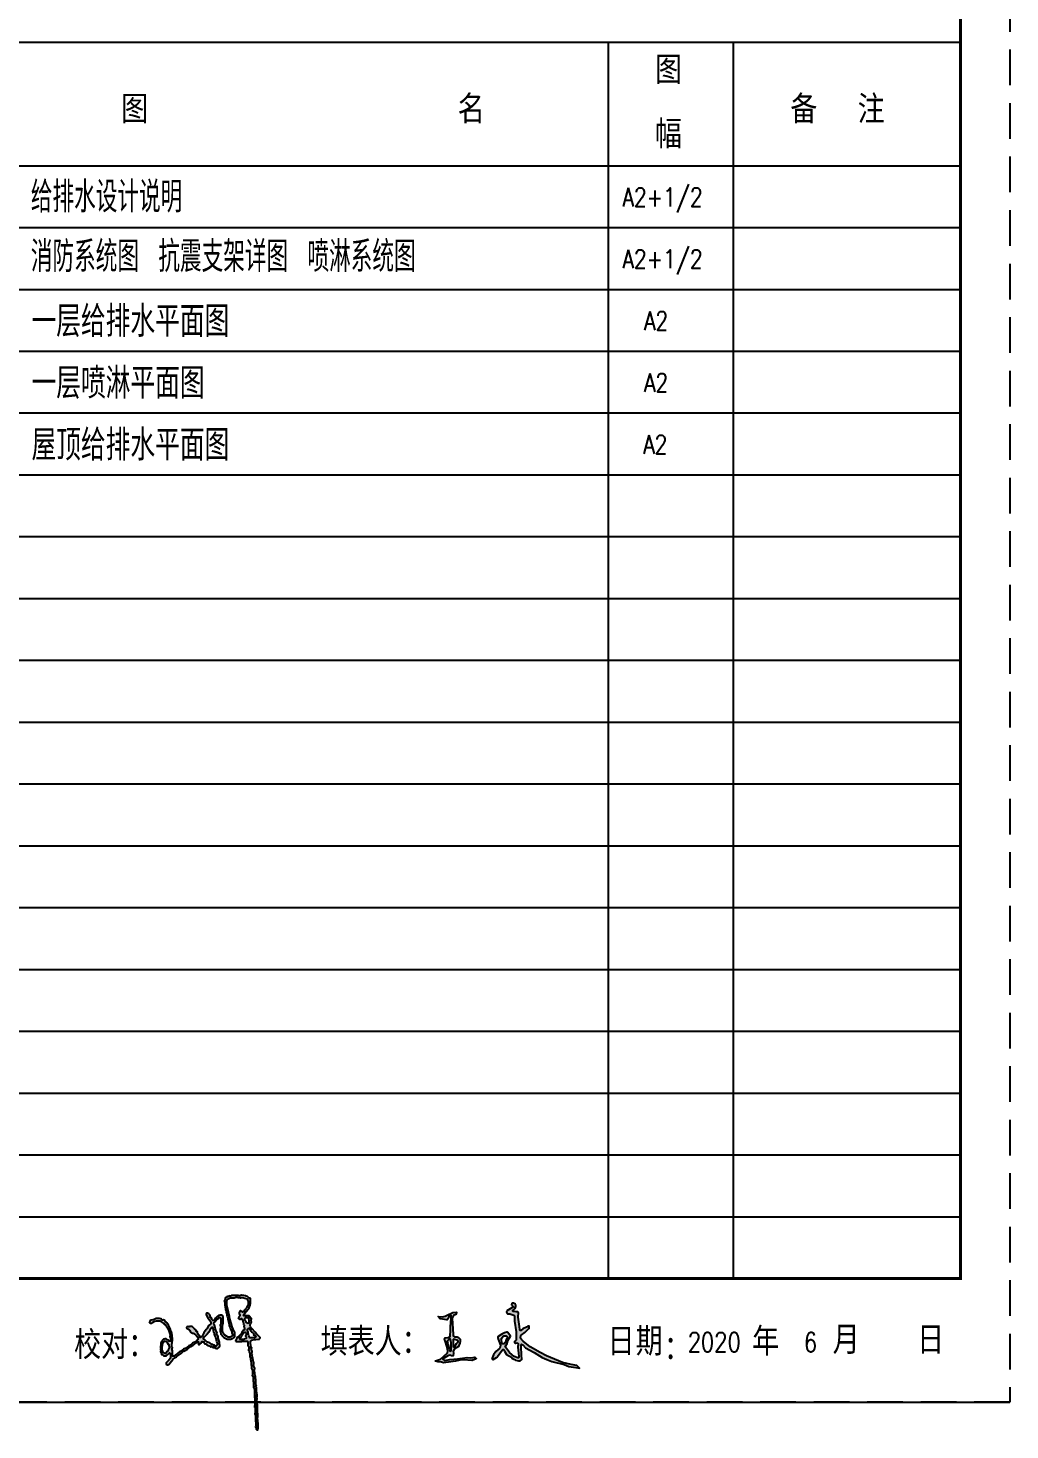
# Model space of a CAD drawing. Extents: x 4995099 to 5303443, y 4627657 to 4889583.
# Drawn here: x 5011783 to 5025547, y 4765947 to 4785598 of the extents above; entities that cross this region are included whole.
import ezdxf

# ---------------------------------------------------------------- set-up
doc = ezdxf.new("R2010")
doc.units = 0
doc.header["$LTSCALE"] = 1000
doc.header["$MEASUREMENT"] = 0
doc.linetypes.add('DASHED', pattern=[0.75, 0.5, -0.25])
doc.layers.get('0').update_dxf_attribs({"color": 4, "linetype": 'CONTINUOUS'})
for name, color, linetype in [('DN_DIM', 3, 'CONTINUOUS'), ('PUB_TEXT', 7, 'CONTINUOUS'), ('PUB_TITLE', 4, 'CONTINUOUS'), ('WALL', 5, 'CONTINUOUS')]:
    doc.layers.add(name, color=color, linetype=linetype)
doc.styles.add('_HZTXT', font='TXT', dxfattribs={"width": 0.8, "bigfont": 'HZTXT'})
doc.styles.add('DIM_FONT', font='SIMPLEX', dxfattribs={"width": 0.7, "bigfont": 'GBCBIG'})
doc.styles.add('中文', font='', dxfattribs={"width": 0.8, "height": 1000})
doc.styles.get('中文').set_extended_font_data('SimSun')

# ---------------------------------------------------------------- blocks, each defined once
blk = doc.blocks.new('A$C21010AD8')
h = blk.add_hatch(color=247)
h.paths.add_polyline_path([(249, 1768), (240, 1777), (231, 1779), (219, 1777), (198, 1790), (187, 1796), (164, 1805), (142, 1805), (131, 1804), (109, 1802), (79, 1787), (63, 1782), (30, 1777), (16, 1768), (10, 1761), (2, 1747), (0, 1742), (3, 1736), (8, 1735), (19, 1727), (29, 1725), (42, 1729), (45, 1734), (48, 1737), (54, 1738), (77, 1754), (91, 1760), (118, 1765), (141, 1765), (153, 1765), (176, 1765), (177, 1760), (184, 1756), (188, 1759), (203, 1746), (211, 1740), (225, 1726), (228, 1723), (233, 1725), (234, 1729), (240, 1724), (242, 1718), (240, 1710), (246, 1703), (253, 1701), (261, 1704), (265, 1695), (268, 1691), (274, 1683), (293, 1653), (301, 1637), (316, 1604), (328, 1572), (332, 1555), (338, 1521), (332, 1516), (334, 1507), (341, 1503), (341, 1476), (341, 1463), (341, 1436), (332, 1436), (328, 1436), (319, 1436), (306, 1452), (297, 1459), (280, 1470), (271, 1476), (259, 1475), (243, 1469), (232, 1466), (220, 1460), (213, 1452), (209, 1445), (201, 1435), (196, 1431), (193, 1420), (189, 1404), (187, 1377), (187, 1368), (183, 1356), (181, 1336), (185, 1323), (183, 1307), (184, 1293), (185, 1287), (185, 1281), (185, 1278), (183, 1263), (185, 1254), (191, 1241), (199, 1237), (202, 1231), (200, 1223), (213, 1221), (221, 1216), (228, 1204), (243, 1198), (251, 1197), (267, 1198), (280, 1204), (300, 1222), (309, 1231), (328, 1250), (328, 1244), (328, 1241), (328, 1235), (333, 1235), (336, 1235), (341, 1235), (341, 1206), (341, 1191), (341, 1162), (315, 1129), (302, 1113), (274, 1083), (271, 1072), (274, 1064), (283, 1058), (285, 1052), (293, 1051), (298, 1055), (315, 1060), (323, 1066), (334, 1080), (364, 1120), (381, 1139), (417, 1174), (432, 1179), (439, 1184), (450, 1195), (497, 1224), (519, 1241), (560, 1278), (568, 1276), (575, 1279), (578, 1287), (616, 1309), (635, 1321), (670, 1348), (708, 1370), (727, 1383), (761, 1412), (769, 1410), (776, 1414), (779, 1421), (785, 1425), (791, 1426), (798, 1424), (795, 1409), (794, 1402), (795, 1387), (797, 1382), (805, 1380), (810, 1384), (826, 1396), (833, 1403), (846, 1418), (846, 1424), (865, 1424), (865, 1427), (868, 1428), (871, 1427), (874, 1423), (878, 1422), (883, 1424), (885, 1409), (891, 1401), (904, 1393), (917, 1394), (926, 1389), (932, 1378), (954, 1365), (967, 1360), (993, 1354), (991, 1351), (992, 1346), (996, 1345), (997, 1348), (1002, 1350), (1005, 1348), (1016, 1345), (1022, 1341), (1029, 1332), (1035, 1332), (1054, 1332), (1062, 1326), (1068, 1324), (1078, 1323), (1093, 1318), (1104, 1318), (1118, 1326), (1130, 1338), (1136, 1346), (1142, 1363), (1142, 1373), (1140, 1378), (1136, 1387), (1134, 1419), (1131, 1436), (1121, 1467), (1115, 1483), (1114, 1492), (1115, 1509), (1098, 1532), (1093, 1548), (1093, 1576), (1096, 1579), (1094, 1584), (1090, 1585), (1075, 1614), (1070, 1630), (1066, 1662), (1059, 1665), (1058, 1674), (1063, 1680), (1057, 1693), (1054, 1699), (1044, 1710), (1046, 1727), (1050, 1736), (1060, 1750), (1081, 1778), (1096, 1790), (1127, 1808), (1127, 1813), (1127, 1815), (1127, 1820), (1135, 1820), (1140, 1820), (1148, 1820), (1153, 1815), (1155, 1813), (1160, 1808), (1165, 1802), (1164, 1793), (1157, 1790), (1157, 1758), (1157, 1742), (1157, 1710), (1148, 1702), (1147, 1689), (1154, 1680), (1155, 1660), (1153, 1649), (1145, 1631), (1147, 1598), (1150, 1581), (1157, 1549), (1168, 1540), (1173, 1534), (1179, 1521), (1207, 1494), (1225, 1482), (1261, 1467), (1285, 1467), (1297, 1467), (1322, 1467), (1331, 1476), (1339, 1479), (1352, 1479), (1367, 1492), (1374, 1499), (1386, 1515), (1384, 1547), (1382, 1563), (1377, 1595), (1367, 1597), (1362, 1603), (1361, 1613), (1349, 1649), (1343, 1668), (1331, 1704), (1330, 1714), (1329, 1719), (1325, 1729), (1303, 1798), (1295, 1834), (1282, 1905), (1271, 1952), (1266, 1975), (1255, 2021), (1255, 2050), (1255, 2065), (1255, 2094), (1259, 2094), (1262, 2099), (1261, 2103), (1278, 2120), (1288, 2127), (1310, 2137), (1334, 2137), (1346, 2137), (1371, 2137), (1389, 2144), (1399, 2146), (1419, 2146), (1439, 2145), (1449, 2144), (1468, 2140), (1472, 2137), (1479, 2138), (1480, 2143), (1522, 2137), (1543, 2133), (1584, 2122), (1588, 2117), (1588, 2112), (1587, 2106), (1597, 2090), (1601, 2080), (1602, 2061), (1598, 2042), (1597, 2033), (1593, 2015), (1593, 2009), (1590, 2003), (1583, 2000), (1580, 1991), (1584, 1985), (1565, 1968), (1557, 1958), (1544, 1936), (1537, 1932), (1534, 1926), (1535, 1918), (1528, 1914), (1524, 1913), (1517, 1908), (1507, 1906), (1500, 1908), (1492, 1914), (1488, 1922), (1480, 1926), (1471, 1924), (1466, 1919), (1464, 1916), (1459, 1911), (1454, 1895), (1456, 1883), (1465, 1869), (1467, 1857), (1466, 1850), (1462, 1838), (1451, 1831), (1446, 1826), (1441, 1814), (1438, 1809), (1441, 1803), (1447, 1802), (1457, 1793), (1469, 1792), (1480, 1799), (1485, 1803), (1493, 1801), (1495, 1796), (1507, 1779), (1511, 1767), (1511, 1747), (1517, 1743), (1520, 1739), (1523, 1732), (1524, 1721), (1525, 1715), (1526, 1704), (1533, 1694), (1535, 1686), (1532, 1674), (1532, 1661), (1534, 1655), (1538, 1643), (1542, 1632), (1541, 1623), (1535, 1613), (1530, 1613), (1528, 1613), (1523, 1613), (1498, 1574), (1484, 1555), (1453, 1521), (1426, 1500), (1414, 1485), (1398, 1454), (1395, 1444), (1400, 1434), (1410, 1430), (1446, 1430), (1463, 1430), (1499, 1430), (1499, 1432), (1499, 1434), (1499, 1436), (1535, 1436), (1553, 1436), (1590, 1436), (1587, 1431), (1591, 1424), (1596, 1424), (1596, 1399), (1596, 1387), (1596, 1363), (1606, 1348), (1609, 1338), (1611, 1320), (1615, 1316), (1614, 1308), (1608, 1305), (1603, 1302), (1601, 1294), (1605, 1290), (1613, 1282), (1615, 1276), (1617, 1265), (1626, 1235), (1628, 1218), (1627, 1186), (1635, 1160), (1639, 1146), (1642, 1119), (1647, 1080), (1649, 1061), (1654, 1022), (1654, 996), (1657, 983), (1669, 961), (1669, 929), (1669, 913), (1669, 881), (1666, 882), (1664, 881), (1663, 878), (1667, 871), (1673, 868), (1681, 869), (1681, 835), (1681, 818), (1681, 784), (1684, 784), (1685, 784), (1687, 784), (1687, 747), (1687, 729), (1687, 693), (1692, 678), (1695, 671), (1700, 656), (1700, 627), (1700, 612), (1700, 583), (1702, 583), (1704, 579), (1703, 577), (1701, 574), (1703, 571), (1706, 571), (1706, 505), (1706, 472), (1706, 406), (1708, 406), (1710, 402), (1709, 400), (1700, 385), (1701, 371), (1712, 357), (1712, 328), (1712, 313), (1712, 284), (1715, 284), (1716, 280), (1715, 278), (1707, 268), (1709, 256), (1718, 248), (1718, 206), (1718, 185), (1718, 144), (1726, 121), (1728, 108), (1727, 83), (1729, 73), (1728, 66), (1721, 59), (1717, 54), (1718, 46), (1724, 43), (1731, 38), (1733, 30), (1730, 22), (1735, 22), (1737, 22), (1742, 22), (1742, 17), (1742, 15), (1742, 10), (1737, 10), (1735, 10), (1730, 10), (1737, 2), (1745, 0), (1755, 4), (1750, 10), (1753, 19), (1761, 22), (1761, 59), (1761, 77), (1761, 114), (1758, 114), (1757, 114), (1755, 114), (1757, 145), (1756, 161), (1751, 193), (1748, 197), (1750, 203), (1755, 205), (1755, 229), (1755, 242), (1755, 266), (1752, 266), (1751, 266), (1748, 266), (1748, 322), (1748, 350), (1748, 406), (1741, 447), (1740, 469), (1745, 510), (1747, 512), (1745, 515), (1742, 516), (1745, 550), (1744, 567), (1739, 601), (1734, 635), (1733, 652), (1733, 686), (1726, 696), (1724, 705), (1727, 717), (1732, 722), (1731, 732), (1724, 735), (1724, 764), (1724, 779), (1724, 808), (1721, 809), (1720, 812), (1721, 814), (1722, 817), (1721, 820), (1718, 821), (1718, 838), (1718, 846), (1718, 863), (1717, 870), (1716, 874), (1715, 881), (1710, 911), (1708, 925), (1703, 955), (1698, 963), (1698, 970), (1703, 979), (1709, 988), (1708, 999), (1700, 1006), (1696, 1022), (1693, 1030), (1687, 1046), (1690, 1070), (1689, 1083), (1684, 1107), (1678, 1112), (1676, 1118), (1678, 1125), (1673, 1159), (1671, 1176), (1666, 1211), (1667, 1215), (1666, 1219), (1663, 1223), (1657, 1226), (1655, 1236), (1660, 1241), (1664, 1263), (1662, 1275), (1654, 1296), (1653, 1308), (1653, 1315), (1657, 1326), (1651, 1327), (1648, 1332), (1640, 1373), (1638, 1394), (1639, 1436), (1646, 1441), (1650, 1446), (1651, 1454), (1701, 1462), (1726, 1464), (1776, 1467), (1781, 1471), (1783, 1474), (1788, 1479), (1792, 1489), (1791, 1497), (1785, 1506), (1736, 1557), (1712, 1583), (1663, 1634), (1661, 1641), (1651, 1645), (1645, 1640), (1640, 1632), (1633, 1629), (1623, 1631), (1635, 1625), (1640, 1616), (1639, 1604), (1655, 1588), (1662, 1580), (1678, 1564), (1687, 1558), (1690, 1550), (1687, 1540), (1695, 1533), (1702, 1532), (1712, 1534), (1711, 1525), (1714, 1519), (1721, 1515), (1716, 1503), (1711, 1498), (1700, 1491), (1670, 1491), (1656, 1491), (1627, 1491), (1610, 1525), (1604, 1544), (1599, 1582), (1591, 1599), (1589, 1609), (1590, 1628), (1595, 1633), (1597, 1635), (1602, 1640), (1613, 1646), (1623, 1645), (1633, 1637), (1639, 1648), (1640, 1656), (1636, 1668), (1631, 1689), (1632, 1702), (1639, 1723), (1646, 1728), (1649, 1732), (1654, 1741), (1650, 1765), (1650, 1777), (1651, 1802), (1643, 1803), (1638, 1809), (1639, 1817), (1633, 1827), (1626, 1831), (1614, 1832), (1614, 1837), (1614, 1840), (1614, 1844), (1580, 1844), (1563, 1844), (1529, 1844), (1529, 1847), (1528, 1849), (1526, 1850), (1551, 1895), (1566, 1916), (1599, 1954), (1616, 1975), (1623, 1989), (1630, 2015), (1637, 2051), (1639, 2070), (1636, 2106), (1637, 2116), (1639, 2125), (1632, 2131), (1626, 2132), (1617, 2131), (1606, 2142), (1601, 2147), (1590, 2158), (1567, 2166), (1556, 2169), (1532, 2174), (1516, 2174), (1508, 2174), (1492, 2177), (1489, 2180), (1482, 2178), (1480, 2174), (1454, 2171), (1440, 2172), (1413, 2177), (1411, 2178), (1407, 2176), (1407, 2174), (1375, 2174), (1360, 2174), (1328, 2174), (1316, 2165), (1305, 2163), (1291, 2167), (1277, 2160), (1270, 2157), (1255, 2152), (1251, 2145), (1245, 2142), (1236, 2143), (1228, 2127), (1225, 2118), (1221, 2100), (1214, 2088), (1215, 2075), (1224, 2064), (1222, 2032), (1222, 2016), (1227, 1985), (1233, 1971), (1234, 1963), (1233, 1948), (1241, 1919), (1244, 1904), (1252, 1875), (1253, 1860), (1254, 1853), (1258, 1838), (1265, 1820), (1268, 1810), (1270, 1790), (1280, 1751), (1285, 1731), (1294, 1692), (1306, 1650), (1314, 1630), (1334, 1591), (1338, 1584), (1338, 1579), (1337, 1570), (1346, 1554), (1348, 1543), (1346, 1524), (1340, 1518), (1337, 1515), (1331, 1509), (1308, 1503), (1296, 1502), (1273, 1503), (1263, 1508), (1258, 1510), (1249, 1515), (1223, 1532), (1212, 1543), (1194, 1567), (1190, 1588), (1187, 1598), (1182, 1619), (1183, 1656), (1184, 1674), (1191, 1710), (1187, 1714), (1189, 1721), (1194, 1723), (1194, 1766), (1194, 1788), (1194, 1832), (1188, 1833), (1185, 1840), (1188, 1844), (1178, 1848), (1169, 1854), (1150, 1858), (1139, 1857), (1121, 1850), (1120, 1843), (1113, 1837), (1105, 1838), (1080, 1819), (1068, 1806), (1054, 1777), (1045, 1771), (1037, 1769), (1026, 1771), (1017, 1780), (1013, 1785), (1008, 1796), (1005, 1799), (1007, 1804), (1011, 1805), (1007, 1812), (1001, 1815), (993, 1814), (987, 1818), (985, 1826), (990, 1832), (985, 1843), (983, 1848), (980, 1860), (973, 1867), (970, 1871), (962, 1878), (950, 1886), (941, 1888), (926, 1887), (919, 1879), (918, 1873), (920, 1863), (945, 1813), (961, 1790), (996, 1747), (993, 1735), (993, 1729), (993, 1716), (964, 1688), (951, 1671), (929, 1637), (917, 1624), (912, 1616), (904, 1601), (881, 1569), (870, 1551), (853, 1515), (846, 1508), (838, 1506), (828, 1509), (828, 1504), (828, 1502), (828, 1497), (818, 1503), (814, 1508), (810, 1518), (800, 1532), (796, 1539), (792, 1555), (782, 1564), (778, 1572), (779, 1585), (765, 1594), (758, 1603), (755, 1619), (730, 1635), (719, 1645), (700, 1668), (684, 1673), (674, 1674), (657, 1671), (643, 1668), (635, 1669), (621, 1674), (614, 1667), (611, 1664), (603, 1659), (615, 1641), (625, 1633), (645, 1625), (657, 1609), (662, 1600), (670, 1582), (681, 1574), (687, 1571), (700, 1567), (709, 1565), (714, 1563), (721, 1558), (751, 1534), (764, 1520), (789, 1491), (792, 1480), (791, 1473), (785, 1463), (775, 1448), (766, 1441), (749, 1433), (732, 1418), (722, 1412), (700, 1406), (679, 1384), (666, 1374), (639, 1360), (606, 1336), (589, 1325), (554, 1305), (540, 1294), (533, 1289), (517, 1281), (514, 1273), (507, 1270), (499, 1272), (459, 1239), (438, 1224), (395, 1195), (388, 1194), (384, 1194), (377, 1192), (379, 1199), (378, 1205), (374, 1211), (371, 1214), (372, 1221), (377, 1223), (376, 1261), (373, 1280), (365, 1317), (369, 1321), (370, 1323), (374, 1326), (375, 1333), (371, 1339), (365, 1342), (366, 1386), (368, 1408), (377, 1451), (373, 1484), (372, 1501), (368, 1534), (365, 1556), (363, 1567), (359, 1588), (354, 1591), (352, 1592), (347, 1595), (347, 1609), (346, 1617), (344, 1631), (321, 1673), (309, 1693), (286, 1735), (281, 1739), (277, 1740), (270, 1741), (261, 1751), (257, 1757)])
h.paths.add_polyline_path([(263, 1435), (266, 1434), (274, 1430), (283, 1424), (287, 1419), (292, 1409), (299, 1403), (301, 1396), (298, 1387), (303, 1382), (309, 1380), (316, 1381), (314, 1374), (315, 1369), (319, 1363), (327, 1344), (326, 1329), (316, 1311), (309, 1306), (307, 1298), (310, 1290), (298, 1275), (292, 1268), (280, 1253), (267, 1247), (263, 1239), (254, 1237), (246, 1241), (227, 1259), (219, 1271), (210, 1296), (208, 1316), (207, 1345), (212, 1367), (218, 1403), (230, 1417), (238, 1433), (255, 1439)], flags=16)
h.paths.add_polyline_path([(877, 1497), (883, 1497), (882, 1499), (883, 1503), (886, 1503), (918, 1535), (934, 1551), (965, 1582), (982, 1613), (992, 1628), (1014, 1655), (1020, 1655), (1023, 1655), (1029, 1655), (1038, 1624), (1041, 1608), (1044, 1576), (1053, 1560), (1057, 1551), (1063, 1534), (1065, 1518), (1067, 1510), (1075, 1497), (1082, 1468), (1086, 1453), (1093, 1424), (1102, 1402), (1101, 1386), (1090, 1366), (1084, 1357), (1076, 1354), (1066, 1357), (1061, 1362), (1059, 1364), (1054, 1369), (1041, 1369), (1041, 1375), (1037, 1373), (1032, 1374), (1029, 1378), (1020, 1387), (1011, 1389), (999, 1387), (972, 1409), (957, 1418), (926, 1433), (907, 1448), (897, 1454), (877, 1467)], flags=16)
h.paths.add_polyline_path([(1456, 1485), (1461, 1490), (1466, 1492), (1474, 1491), (1493, 1520), (1503, 1535), (1523, 1564), (1536, 1571), (1544, 1574), (1559, 1576), (1570, 1557), (1571, 1542), (1563, 1521), (1558, 1517), (1560, 1509), (1566, 1506), (1572, 1501), (1575, 1493), (1572, 1485), (1567, 1487), (1563, 1486), (1559, 1482), (1547, 1475), (1541, 1472), (1529, 1467), (1502, 1467), (1489, 1467), (1462, 1467), (1457, 1472), (1455, 1477)], flags=16)
h.paths.add_polyline_path([(1540, 1786), (1541, 1799), (1546, 1804), (1549, 1806), (1553, 1811), (1572, 1816), (1584, 1815), (1602, 1808), (1610, 1794), (1613, 1786), (1617, 1771), (1615, 1757), (1614, 1749), (1614, 1735), (1605, 1731), (1601, 1729), (1593, 1723), (1591, 1728), (1586, 1730), (1581, 1729), (1568, 1737), (1562, 1744), (1556, 1759), (1559, 1762), (1557, 1767), (1553, 1768), (1544, 1777)], flags=16)
at = {"color": 247}
for points in [[(185, 1278), (183, 1263), (185, 1254), (191, 1241), (199, 1237), (202, 1231), (200, 1223), (213, 1221), (221, 1216), (228, 1204), (243, 1198), (251, 1197), (267, 1198), (280, 1204), (300, 1222), (309, 1231), (328, 1250), (328, 1244), (328, 1241), (328, 1235), (333, 1235), (336, 1235), (341, 1235), (341, 1206), (341, 1191), (341, 1162), (315, 1129), (302, 1113), (274, 1083), (271, 1072), (274, 1064), (283, 1058), (285, 1052), (293, 1051), (298, 1055), (315, 1060), (323, 1066), (334, 1080), (364, 1120), (381, 1139), (417, 1174), (432, 1179), (439, 1184), (450, 1195), (497, 1224), (519, 1241), (560, 1278), (568, 1276), (575, 1279), (578, 1287), (616, 1309), (635, 1321), (670, 1348), (708, 1370), (727, 1383), (761, 1412), (769, 1410), (776, 1414), (779, 1421), (785, 1425), (791, 1426), (798, 1424), (795, 1409), (794, 1402), (795, 1387), (797, 1382), (805, 1380), (810, 1384), (826, 1396), (833, 1403), (846, 1418), (846, 1424), (846, 1418), (846, 1424), (865, 1424), (846, 1424), (865, 1424), (865, 1427), (868, 1428), (871, 1427), (874, 1423), (878, 1422), (883, 1424), (885, 1409), (891, 1401), (904, 1393), (917, 1394), (926, 1389), (932, 1378), (954, 1365), (967, 1360), (993, 1354), (991, 1351), (992, 1346), (996, 1345), (997, 1348), (1002, 1350), (1005, 1348), (1016, 1345), (1022, 1341), (1029, 1332), (1035, 1332), (1054, 1332), (1062, 1326), (1068, 1324), (1078, 1323), (1093, 1318), (1104, 1318), (1118, 1326), (1130, 1338), (1136, 1346), (1142, 1363), (1142, 1373), (1140, 1378), (1136, 1387), (1134, 1419), (1131, 1436), (1121, 1467), (1115, 1483), (1114, 1492), (1115, 1509), (1098, 1532), (1093, 1548), (1093, 1576), (1096, 1579), (1094, 1584), (1090, 1585), (1075, 1614), (1070, 1630), (1066, 1662), (1059, 1665), (1058, 1674), (1063, 1680), (1057, 1693), (1054, 1699), (1044, 1710), (1046, 1727), (1050, 1736), (1060, 1750), (1081, 1778), (1096, 1790), (1127, 1808), (1127, 1813), (1127, 1815), (1127, 1820), (1135, 1820), (1140, 1820), (1148, 1820), (1153, 1815), (1155, 1813), (1160, 1808), (1165, 1802), (1164, 1793), (1157, 1790), (1157, 1758), (1157, 1742), (1157, 1710), (1148, 1702), (1147, 1689), (1154, 1680), (1155, 1660), (1153, 1649), (1145, 1631), (1147, 1598), (1150, 1581), (1157, 1549), (1168, 1540), (1173, 1534), (1179, 1521), (1207, 1494), (1225, 1482), (1261, 1467), (1285, 1467), (1297, 1467), (1322, 1467), (1331, 1476), (1339, 1479), (1352, 1479), (1367, 1492), (1374, 1499), (1386, 1515), (1384, 1547), (1382, 1563), (1377, 1595), (1367, 1597), (1362, 1603), (1361, 1613), (1349, 1649), (1343, 1668), (1331, 1704), (1330, 1714), (1329, 1719), (1325, 1729), (1303, 1798), (1295, 1834), (1282, 1905), (1271, 1952), (1266, 1975), (1255, 2021), (1255, 2050), (1255, 2065), (1255, 2094), (1259, 2094), (1262, 2099), (1261, 2103), (1278, 2120), (1288, 2127), (1310, 2137), (1334, 2137), (1346, 2137), (1371, 2137), (1389, 2144), (1399, 2146), (1419, 2146), (1439, 2145), (1449, 2144), (1468, 2140), (1472, 2137), (1479, 2138), (1480, 2143), (1522, 2137), (1543, 2133), (1584, 2122), (1588, 2117), (1588, 2112), (1587, 2106), (1597, 2090), (1601, 2080), (1602, 2061), (1598, 2042), (1597, 2033), (1593, 2015), (1593, 2010), (1592, 2007), (1590, 2003), (1583, 2000), (1580, 1991), (1584, 1985), (1565, 1968), (1557, 1958), (1544, 1936), (1537, 1932), (1534, 1926), (1535, 1918), (1528, 1914), (1524, 1913), (1517, 1908), (1507, 1906), (1500, 1908), (1492, 1914), (1488, 1922), (1480, 1926), (1471, 1924), (1466, 1919), (1464, 1916), (1459, 1911), (1454, 1895), (1456, 1883), (1465, 1869), (1467, 1857), (1466, 1850), (1462, 1838), (1451, 1831), (1446, 1826), (1441, 1814), (1438, 1809), (1441, 1803), (1447, 1802), (1457, 1793), (1469, 1792), (1480, 1799), (1485, 1803), (1493, 1801), (1495, 1796), (1507, 1779), (1511, 1767), (1511, 1747), (1517, 1743), (1520, 1739), (1523, 1732), (1524, 1721), (1525, 1715), (1526, 1704), (1533, 1694), (1535, 1686), (1532, 1674), (1532, 1661), (1534, 1655), (1538, 1643), (1542, 1632), (1541, 1623), (1535, 1613), (1530, 1613), (1528, 1613), (1523, 1613), (1498, 1574), (1484, 1555), (1453, 1521), (1426, 1500), (1414, 1485), (1398, 1454), (1395, 1444), (1400, 1434), (1410, 1430), (1446, 1430), (1463, 1430), (1499, 1430), (1499, 1432), (1499, 1434), (1499, 1436), (1535, 1436), (1553, 1436), (1590, 1436), (1587, 1431), (1591, 1424), (1596, 1424), (1596, 1399), (1596, 1387), (1596, 1363), (1606, 1348), (1609, 1338), (1611, 1320), (1615, 1316), (1614, 1308), (1608, 1305), (1603, 1302), (1601, 1294), (1605, 1290), (1613, 1282), (1615, 1276), (1617, 1265), (1626, 1235), (1628, 1218), (1627, 1186), (1635, 1160), (1639, 1146), (1642, 1119), (1647, 1080), (1649, 1061), (1654, 1022), (1654, 996), (1657, 983), (1669, 961), (1669, 929), (1669, 913), (1669, 881), (1666, 882), (1664, 881), (1663, 878), (1667, 871), (1673, 868), (1681, 869), (1681, 835), (1681, 818), (1681, 784), (1684, 784), (1685, 784), (1687, 784), (1687, 747), (1687, 729), (1687, 693), (1692, 678), (1695, 671), (1700, 656), (1700, 627), (1700, 612), (1700, 583), (1702, 583), (1704, 579), (1703, 577), (1701, 574), (1703, 571), (1706, 571), (1706, 505), (1706, 472), (1706, 406), (1708, 406), (1710, 402), (1709, 400), (1700, 385), (1701, 371), (1712, 357), (1712, 328), (1712, 313), (1712, 284), (1715, 284), (1716, 280), (1715, 278), (1707, 268), (1709, 256), (1718, 248), (1718, 206), (1718, 185), (1718, 144), (1726, 121), (1728, 108), (1727, 83), (1729, 73), (1728, 66), (1721, 59), (1717, 54), (1718, 46), (1724, 43), (1731, 38), (1733, 30), (1730, 22), (1735, 22), (1737, 22), (1742, 22), (1742, 17), (1742, 15), (1742, 10), (1737, 10), (1735, 10), (1706, 571), (1737, 2), (1745, 0), (1755, 4), (1750, 10), (1753, 19), (1761, 22), (1761, 59), (1761, 77), (1761, 114), (1758, 114), (1757, 114), (1755, 114), (1757, 145), (1756, 161), (1751, 193), (1748, 197), (1750, 203), (1755, 205), (1755, 229), (1755, 242), (1755, 266), (1752, 266), (1751, 266), (1748, 266), (1748, 322), (1748, 350), (1748, 406), (1741, 447), (1740, 469), (1745, 510), (1747, 512), (1745, 515), (1742, 516), (1745, 550), (1744, 567), (1739, 601), (1734, 635), (1733, 652), (1733, 686), (1726, 696), (1724, 705), (1727, 717), (1732, 722), (1731, 732), (1724, 735), (1724, 764), (1724, 779), (1724, 808), (1721, 809), (1720, 812), (1721, 814), (1722, 817), (1721, 820), (1718, 821), (1718, 838), (1718, 846), (1718, 863), (1717, 870), (1716, 874), (1715, 881), (1710, 911), (1708, 925), (1703, 955), (1698, 963), (1698, 970), (1703, 979), (1709, 988), (1708, 999), (1700, 1006), (1696, 1022), (1693, 1030), (1687, 1046), (1690, 1070), (1689, 1083), (1684, 1107), (1678, 1112), (1676, 1118), (1678, 1125), (1673, 1159), (1671, 1176), (1666, 1211), (1667, 1215), (1666, 1219), (1663, 1223), (1657, 1226), (1655, 1236), (1660, 1241), (1664, 1263), (1662, 1275), (1654, 1296), (1653, 1308), (1653, 1315), (1657, 1326), (1653, 1327), (1650, 1329), (1648, 1332), (1640, 1373), (1638, 1394), (1639, 1436), (1646, 1441), (1650, 1446), (1651, 1454), (1701, 1462), (1726, 1464), (1776, 1467), (1781, 1471), (1783, 1474), (1788, 1479), (1792, 1489), (1791, 1497), (1785, 1506), (1736, 1557), (1712, 1583), (1663, 1634), (1661, 1641), (1651, 1645), (1645, 1640), (1640, 1632), (1633, 1629), (1623, 1631), (1635, 1625), (1640, 1616), (1639, 1604), (1655, 1588), (1662, 1580), (1678, 1564), (1687, 1558), (1690, 1550), (1687, 1540), (1695, 1533), (1702, 1532), (1712, 1534), (1711, 1525), (1714, 1519), (1721, 1515), (1716, 1503), (1711, 1498), (1700, 1491), (1670, 1491), (1656, 1491), (1627, 1491), (1610, 1525), (1604, 1544), (1599, 1582), (1591, 1599), (1589, 1609), (1590, 1628), (1595, 1633), (1597, 1635), (1602, 1640), (1613, 1646), (1623, 1645), (1633, 1637), (1639, 1648), (1640, 1656), (1636, 1668), (1631, 1689), (1632, 1702), (1639, 1723), (1646, 1728), (1649, 1732), (1654, 1741), (1650, 1765), (1650, 1777), (1651, 1802), (1643, 1803), (1638, 1809), (1639, 1817), (1633, 1827), (1626, 1831), (1614, 1832), (1614, 1837), (1614, 1840), (1614, 1844), (1580, 1844), (1563, 1844), (1529, 1844), (1529, 1847), (1528, 1849), (1526, 1850), (1551, 1895), (1566, 1916), (1599, 1954), (1616, 1975), (1623, 1989), (1630, 2015), (1637, 2051), (1639, 2070), (1636, 2106), (1637, 2114), (1637, 2117), (1639, 2125), (1632, 2131), (1626, 2132), (1617, 2131), (1606, 2142), (1601, 2147), (1590, 2158), (1567, 2166), (1556, 2169), (1532, 2174), (1516, 2174), (1508, 2174), (1492, 2177), (1489, 2180), (1482, 2178), (1480, 2174), (1454, 2171), (1440, 2172), (1413, 2177), (1411, 2178), (1407, 2176), (1407, 2174), (1375, 2174), (1360, 2174), (1328, 2174), (1316, 2165), (1305, 2163), (1291, 2167), (1277, 2160), (1270, 2157), (1255, 2152), (1251, 2145), (1245, 2142), (1236, 2143), (1228, 2127), (1225, 2118), (1221, 2100), (1214, 2088), (1215, 2075), (1224, 2064), (1222, 2032), (1222, 2016), (1227, 1985), (1233, 1971), (1234, 1963), (1233, 1948), (1241, 1919), (1244, 1904), (1252, 1875), (1253, 1860), (1254, 1853), (1258, 1838), (1265, 1820), (1268, 1810), (1270, 1790), (1280, 1751), (1285, 1731), (1294, 1692), (1306, 1650), (1314, 1630), (1334, 1591), (1338, 1584), (1338, 1579), (1337, 1570), (1346, 1554), (1348, 1543), (1346, 1524), (1340, 1518), (1337, 1515), (1331, 1509), (1308, 1503), (1296, 1502), (1273, 1503), (1263, 1508), (1258, 1510), (1249, 1515), (1223, 1532), (1212, 1543), (1194, 1567), (1190, 1588), (1187, 1598), (1182, 1619), (1183, 1656), (1184, 1674), (1191, 1710), (1187, 1714), (1189, 1721), (1194, 1723), (1194, 1766), (1194, 1788), (1194, 1832), (1188, 1833), (1185, 1840), (1188, 1844), (1180, 1848), (1177, 1849), (1169, 1854), (1150, 1858), (1139, 1857), (1121, 1850), (1120, 1843), (1113, 1837), (1105, 1838), (1080, 1819), (1068, 1806), (1054, 1777), (1045, 1771), (1037, 1769), (1026, 1771), (1017, 1780), (1013, 1785), (1008, 1796), (1005, 1799), (1007, 1804), (1011, 1805), (1007, 1812), (1001, 1815), (993, 1814), (987, 1818), (985, 1826), (990, 1832), (985, 1843), (983, 1848), (980, 1860), (973, 1867), (970, 1871), (962, 1878), (950, 1886), (941, 1888), (926, 1887), (919, 1879), (918, 1873), (920, 1863), (945, 1813), (961, 1790), (996, 1747), (993, 1735), (993, 1729), (993, 1716), (964, 1688), (951, 1671), (929, 1637), (917, 1624), (912, 1616), (904, 1601), (881, 1569), (870, 1551), (853, 1515), (846, 1508), (838, 1506), (828, 1509), (828, 1504), (828, 1502), (828, 1497), (818, 1503), (814, 1508), (810, 1518), (800, 1532), (796, 1539), (792, 1555), (782, 1564), (778, 1572), (779, 1585), (765, 1594), (758, 1603), (755, 1619), (730, 1635), (719, 1645), (700, 1668), (684, 1673), (674, 1674), (657, 1671), (643, 1668), (635, 1669), (621, 1674), (614, 1667), (611, 1664), (603, 1659), (615, 1641), (625, 1633), (645, 1625), (657, 1609), (662, 1600), (670, 1582), (681, 1574), (687, 1571), (700, 1567), (709, 1565), (714, 1563), (721, 1558), (751, 1534), (764, 1520), (789, 1491), (792, 1480), (791, 1473), (785, 1463), (775, 1448), (766, 1441), (749, 1433), (732, 1418), (722, 1412), (700, 1406), (679, 1384), (666, 1374), (639, 1360), (606, 1336), (589, 1325), (554, 1305), (540, 1294), (533, 1289), (517, 1281), (514, 1273), (507, 1270), (499, 1272), (459, 1239), (438, 1224), (395, 1195), (388, 1194), (384, 1194), (377, 1192), (379, 1199), (378, 1205), (374, 1211), (371, 1214), (372, 1221), (377, 1223), (376, 1261), (373, 1280), (365, 1317), (369, 1321), (370, 1323), (374, 1326), (375, 1333), (371, 1339), (365, 1342), (366, 1386), (368, 1408), (377, 1451), (373, 1484), (372, 1501), (368, 1534), (365, 1556), (363, 1567), (359, 1588), (354, 1591), (352, 1592), (347, 1595), (347, 1609), (346, 1617), (344, 1631), (321, 1673), (309, 1693), (286, 1735), (281, 1739), (277, 1740), (270, 1741), (261, 1751), (257, 1757), (249, 1768), (240, 1777), (231, 1779), (219, 1777), (198, 1790), (187, 1796), (164, 1805), (142, 1805), (131, 1804), (109, 1802), (79, 1787), (63, 1782), (30, 1777), (16, 1768), (10, 1761), (2, 1747), (0, 1742), (3, 1736), (8, 1735), (19, 1727), (29, 1725), (42, 1729), (45, 1734), (48, 1737), (54, 1738), (77, 1754), (91, 1760), (118, 1765), (141, 1765), (153, 1765), (176, 1765), (177, 1760), (184, 1756), (188, 1759), (203, 1746), (211, 1740), (225, 1726), (228, 1723), (233, 1725), (234, 1729), (240, 1724), (242, 1718), (240, 1710), (246, 1703), (253, 1701), (261, 1704), (265, 1695), (268, 1691), (274, 1683), (293, 1653), (301, 1637), (316, 1604), (328, 1572), (332, 1555), (338, 1521), (332, 1516), (334, 1507), (341, 1503), (341, 1476), (341, 1463), (341, 1436), (332, 1436), (328, 1436), (319, 1436), (306, 1452), (297, 1459), (280, 1470), (271, 1476), (259, 1475), (243, 1469), (232, 1466), (220, 1460), (213, 1452), (209, 1445), (201, 1435), (196, 1431), (193, 1420), (189, 1404), (187, 1377), (187, 1368), (183, 1356), (181, 1336), (185, 1323), (183, 1307), (184, 1293), (185, 1287), (185, 1281)], [(1593, 1723), (1601, 1729), (1605, 1731), (1614, 1735), (1614, 1749), (1615, 1757), (1617, 1771), (1613, 1786), (1610, 1794), (1602, 1808), (1584, 1815), (1572, 1816), (1553, 1811), (1549, 1806), (1546, 1804), (1541, 1799), (1540, 1786), (1544, 1777), (1553, 1768), (1557, 1767), (1559, 1762), (1556, 1759), (1562, 1744), (1568, 1737), (1581, 1729), (1586, 1730), (1591, 1728)], [(883, 1497), (877, 1497), (883, 1497), (877, 1497), (877, 1467), (877, 1497), (877, 1497), (877, 1497), (877, 1497), (877, 1467), (897, 1454), (907, 1448), (926, 1433), (957, 1418), (972, 1409), (999, 1387), (1011, 1389), (1020, 1387), (1029, 1378), (1032, 1374), (1037, 1373), (1041, 1375), (1041, 1369), (1054, 1369), (1059, 1364), (1061, 1362), (1066, 1357), (1076, 1354), (1084, 1357), (1090, 1366), (1101, 1386), (1102, 1402), (1093, 1424), (1086, 1453), (1082, 1468), (1075, 1497), (1067, 1510), (1065, 1518), (1063, 1534), (1057, 1551), (1053, 1560), (1044, 1576), (1041, 1608), (1038, 1624), (1029, 1655), (1023, 1655), (1020, 1655), (1014, 1655), (992, 1628), (982, 1613), (965, 1582), (934, 1551), (918, 1535), (886, 1503), (883, 1503), (882, 1499), (883, 1497), (877, 1497), (883, 1497), (877, 1497), (877, 1467), (877, 1497), (877, 1467), (897, 1454), (907, 1448), (926, 1433), (957, 1418), (972, 1409), (999, 1387), (1011, 1389), (1020, 1387), (1029, 1378), (1032, 1374), (1037, 1373), (1041, 1375), (1041, 1369), (1041, 1375), (1041, 1369), (1054, 1369), (1041, 1369), (1054, 1369), (1059, 1364), (1061, 1362), (1066, 1357), (1076, 1354), (1084, 1357), (1090, 1366), (1101, 1386), (1102, 1402), (1093, 1424), (1086, 1453), (1082, 1468), (1075, 1497), (1067, 1510), (1065, 1518), (1063, 1534), (1057, 1551), (1053, 1560), (1044, 1576), (1041, 1608), (1038, 1624), (1029, 1655), (1023, 1655), (1020, 1655), (1014, 1655), (992, 1628), (982, 1613), (965, 1582), (934, 1551), (918, 1535), (886, 1503), (883, 1503), (882, 1499)], [(1041, 1369), (1054, 1369), (1041, 1369), (1041, 1375)], [(1462, 1467), (1489, 1467), (1502, 1467), (1529, 1467), (1541, 1472), (1547, 1475), (1559, 1482), (1563, 1486), (1567, 1487), (1572, 1485), (1575, 1493), (1572, 1501), (1566, 1506), (1560, 1509), (1558, 1517), (1563, 1521), (1571, 1542), (1570, 1557), (1559, 1576), (1544, 1574), (1536, 1571), (1523, 1564), (1503, 1535), (1493, 1520), (1474, 1491), (1466, 1492), (1461, 1490), (1456, 1485), (1455, 1477), (1457, 1472)], [(1029, 1332), (1035, 1332)], [(1035, 1332), (1054, 1332)]]:
    blk.add_lwpolyline(points, close=True, dxfattribs=at)
blk.add_lwpolyline([(255, 1439), (263, 1435), (266, 1434), (274, 1430), (283, 1424), (287, 1419), (292, 1409), (299, 1403), (301, 1396), (298, 1387), (303, 1382), (309, 1380), (316, 1381), (314, 1374), (315, 1369), (319, 1363), (327, 1344), (326, 1329), (316, 1311), (309, 1306), (307, 1298), (310, 1290), (298, 1275), (292, 1268), (280, 1253), (267, 1247), (263, 1239), (254, 1237), (246, 1241), (227, 1259), (219, 1271), (210, 1296), (208, 1316), (207, 1345), (212, 1367), (218, 1403), (230, 1417), (238, 1433), (255, 1440)], dxfattribs=at)
blk = doc.blocks.new('A$C66345CA8')
h = blk.add_hatch(color=256)
h.dxf.hatch_style = 1
h.paths.add_polyline_path([(1378, 482, -0.226971), (1376, 492), (1384, 528, -0.174973), (1389, 535), (1446, 578), (1514, 639, 0.199844), (1518, 648), (1519, 678), (1502, 679, 0.152556), (1494, 677), (1472, 663), (1416, 635), (1384, 611, -0.604484), (1364, 620), (1361, 675), (1340, 829), (1343, 895, 0.380069), (1333, 908), (1305, 913), (1277, 914), (1264, 915, -0.584152), (1255, 935), (1262, 945), (1282, 961, 0.104154), (1286, 965), (1299, 990), (1299, 1022, 0.27105), (1293, 1033), (1264, 1049), (1250, 1052, 0.581715), (1235, 1035, 0.407383), (1237, 1018), (1254, 1004, -0.538404), (1252, 984), (1209, 961), (1158, 929, 0.28109), (1152, 917), (1155, 890, 0.389362), (1167, 878), (1204, 878), (1268, 857, -0.324967), (1277, 845), (1277, 759), (1307, 585), (1307, 540), (1305, 455, -0.227109), (1300, 446), (1285, 434, 0.521158), (1285, 413, 0.355909), (1299, 405), (1323, 407, -0.473802), (1337, 393), (1332, 342, 0.050739), (1332, 339), (1337, 290), (1343, 242), (1351, 186), (1350, 176, -0.512266), (1332, 165), (1276, 190), (1196, 255), (1132, 339, -0.326248), (1132, 354), (1163, 398), (1172, 446), (1213, 518), (1170, 575, 0.294438), (1157, 580), (1117, 571), (1073, 549), (1015, 510, 0.290222), (1009, 498), (1013, 467), (1053, 373, -0.155127), (1053, 365), (1044, 322), (977, 267), (938, 213), (916, 160, 0.282834), (918, 147, 0.483941), (937, 141), (989, 170, 0.082804), (992, 173), (1018, 203), (1085, 296, -0.553968), (1107, 295), (1119, 273), (1150, 220, 0.139891), (1151, 219), (1200, 194), (1236, 164, 0.052316), (1236, 163), (1268, 146), (1294, 132, 0.067631), (1295, 131), (1345, 120), (1368, 117, 0.214599), (1370, 118), (1396, 141, 0.227762), (1397, 143), (1393, 209), (1389, 348, 0.046949), (1389, 350), (1384, 371, -0.690659), (1404, 384), (1412, 378), (1457, 331), (1597, 252), (1727, 170), (1805, 140), (1884, 106), (2085, 58), (2160, 24), (2269, 10), (2330, 0), (2286, 41), (2197, 61), (2058, 92), (1799, 201), (1693, 252), (1533, 344), (1421, 435), (1393, 462)])
h.paths.add_polyline_path([(1164, 490), (1147, 456), (1132, 418), (1114, 395), (1088, 391), (1074, 418), (1071, 454), (1064, 476), (1104, 520, -0.228572), (1114, 524), (1139, 523), (1158, 512)], flags=16)
h = blk.add_hatch(color=256)
h.dxf.hatch_style = 1
h.paths.add_polyline_path([(309, 313), (373, 351, 0.161352), (374, 352), (392, 394, 0.054262), (393, 395), (401, 439), (399, 470), (376, 495), (351, 505), (309, 505), (286, 524), (286, 551), (269, 805), (292, 851), (331, 869), (339, 901, 0.519109), (337, 904), (284, 899, 0.091202), (284, 899), (193, 855), (159, 838), (114, 829), (47, 837, 0.69983), (44, 833), (75, 800, 0.16094), (76, 799), (187, 779, 0.267277), (189, 780), (212, 807, 0.15939), (213, 809), (215, 835), (255, 852), (255, 806), (251, 745), (242, 664), (246, 597), (240, 534), (238, 512), (213, 497), (160, 491, 0.263103), (158, 489), (149, 469, 0.178209), (149, 467), (161, 424), (186, 355), (203, 280), (196, 249), (134, 194), (81, 144), (2, 118, 0.737583), (2, 113), (38, 103), (100, 94), (131, 88, 0.076117), (132, 88), (249, 101), (324, 111), (395, 128), (453, 136), (592, 124, 0.132578), (594, 124), (657, 153, 0.506446), (658, 157), (638, 179, 0.253594), (636, 180), (574, 169), (514, 172, 0.045504), (513, 171), (359, 149), (236, 142), (146, 124), (117, 146), (150, 165), (203, 201), (234, 209), (261, 199), (286, 197, 0.414214), (288, 199), (292, 242, 0.072203), (292, 243), (286, 274)])
h.paths.add_polyline_path([(254, 293), (248, 272), (234, 282), (228, 307), (220, 334), (209, 369), (201, 397), (192, 435), (216, 463), (234, 473), (246, 458), (254, 408), (254, 357)], flags=16)
h.paths.add_polyline_path([(288, 346), (290, 352), (289, 380), (289, 407), (289, 433), (287, 466), (311, 461), (347, 452), (362, 446), (368, 432), (359, 413), (342, 398, 0.077264), (341, 397), (315, 352), (291, 343, -0.664726)], flags=16)
for points in [[(1235, 1041), (1233, 1030, 0.269817), (1237, 1018), (1254, 1004, -0.538404), (1252, 984), (1209, 961), (1158, 929, 0.28109), (1152, 917), (1155, 890, 0.389362), (1167, 878), (1202, 878, -0.078659), (1206, 878), (1268, 857, -0.324967), (1277, 845), (1277, 759), (1307, 585), (1307, 540), (1305, 455, -0.227109), (1300, 446), (1285, 434, 0.414214), (1282, 416), (1288, 410, 0.259818), (1299, 405), (1323, 407, -0.473802), (1337, 393), (1332, 342, 0.050739), (1332, 339), (1337, 290), (1343, 242), (1350, 188, -0.059338), (1350, 185), (1350, 176, -0.512266), (1332, 165), (1276, 190), (1196, 255), (1132, 339, -0.326248), (1132, 354), (1163, 398), (1172, 446), (1213, 518), (1170, 575, 0.294438), (1157, 580), (1117, 571), (1073, 549), (1015, 510, 0.290222), (1009, 498), (1013, 467), (1053, 373, -0.155127), (1053, 365), (1044, 322), (977, 267), (938, 213), (916, 160, 0.282834), (918, 147), (921, 144, 0.361961), (937, 141), (989, 170, 0.082804), (992, 173), (1018, 203), (1085, 296, -0.553968), (1107, 295), (1119, 273), (1150, 220, 0.139891), (1151, 219), (1200, 194), (1236, 164, 0.052316), (1236, 163), (1268, 146), (1294, 132, 0.067631), (1295, 131), (1345, 120), (1368, 117, 0.214599), (1370, 118), (1396, 141, 0.227762), (1397, 143), (1393, 209), (1389, 348, 0.046949), (1389, 350), (1384, 371, -0.690659), (1404, 384), (1412, 378), (1457, 331), (1597, 252), (1727, 170), (1805, 140), (1884, 106), (2085, 58), (2160, 24), (2269, 10), (2330, 0), (2286, 41), (2197, 61), (2058, 92), (1799, 201), (1693, 252), (1533, 344), (1421, 435), (1393, 462), (1378, 482, -0.226971), (1376, 492), (1384, 528, -0.174973), (1389, 535), (1446, 578), (1514, 639, 0.199844), (1518, 648), (1519, 678), (1502, 679, 0.152556), (1494, 677), (1472, 663), (1416, 635), (1384, 611, -0.604484), (1364, 620), (1361, 675), (1340, 827, -0.048038), (1340, 830), (1343, 895, 0.380069), (1333, 908), (1305, 913), (1277, 914), (1264, 915, -0.584152), (1255, 935), (1262, 945), (1282, 961, 0.104154), (1286, 965), (1299, 990), (1299, 1022, 0.27105), (1293, 1033), (1264, 1049), (1250, 1052, 0.426987)], [(47, 837), (113, 829, 0.080004), (114, 829), (159, 838), (193, 855), (284, 899, -0.091202), (284, 899), (337, 904, -0.519109), (339, 901), (331, 869), (293, 851, 0.166296), (292, 850), (269, 806, 0.136709), (269, 804), (286, 551), (286, 524), (309, 505), (351, 505), (376, 495), (399, 470), (401, 439), (393, 395, -0.054262), (392, 394), (374, 352, -0.161352), (373, 351), (309, 313), (287, 275, 0.182673), (286, 273), (292, 243, -0.072203), (292, 242), (288, 199, -0.414214), (286, 197), (261, 199), (235, 209, 0.15444), (233, 209), (203, 201), (150, 165), (120, 148, 0.53468), (120, 144), (145, 124, 0.221444), (147, 124), (236, 142), (359, 149), (513, 171, -0.045504), (514, 172), (574, 169, 0.049904), (574, 169), (636, 180, -0.253594), (638, 179), (658, 157, -0.506446), (657, 153), (594, 124, -0.132578), (592, 124), (453, 136, 0.057817), (453, 136), (395, 128), (324, 111), (249, 101), (132, 88, -0.076117), (131, 88), (100, 94), (38, 103), (2, 113, -0.737583), (2, 118), (81, 144, 0.111221), (82, 145), (134, 194), (196, 249), (203, 280), (186, 355), (161, 424), (149, 467, -0.178209), (149, 469), (158, 489, -0.263103), (160, 491), (212, 497, 0.1036), (213, 497), (237, 511, 0.242695), (238, 513), (240, 534), (246, 597), (242, 664), (251, 745), (255, 806), (255, 848, 0.536289), (251, 850), (217, 835, 0.281001), (215, 833), (213, 809, -0.15939), (212, 807), (189, 780, -0.267277), (187, 779), (76, 799, -0.16094), (75, 800), (44, 833, -0.69983)]]:
    blk.add_lwpolyline(points, format="xyb", close=True)
for points in [[(216, 463), (193, 436, 0.241467), (192, 434), (201, 397), (209, 369), (220, 334), (228, 307), (234, 282), (248, 272), (254, 293), (254, 357), (254, 408), (246, 458), (235, 472, 0.367585), (232, 472), (216, 463), (216, 463)], [(287, 466), (289, 433), (289, 407), (289, 380), (290, 352), (288, 346, 0.664726), (291, 343), (314, 352, 0.169827), (315, 353), (341, 397, -0.077264), (342, 398), (359, 413, 0.093203), (359, 414), (368, 432), (362, 446), (347, 452), (311, 461), (287, 466)], [(1064, 476), (1104, 520, -0.228572), (1114, 524), (1139, 523), (1158, 512), (1164, 490), (1147, 456), (1132, 418), (1114, 395), (1088, 391), (1075, 416, -0.103701), (1074, 421), (1071, 454), (1064, 476)]]:
    blk.add_lwpolyline(points, format="xyb")

msp = doc.modelspace()

# ---------------------------------------------------------------- linework, layer by layer
at = {"color": 4}
for p, q in [((5008040.3, 4785401.8), (5024853.8, 4785401.8)), ((5019913.6, 4785401.8), (5019913.6, 4768068.4)), ((5021669.2, 4785401.8), (5021669.2, 4768068.4)), ((5008040.3, 4783668.4), (5024853.8, 4783668.4)), ((5008040.3, 4782801.8), (5024853.8, 4782801.8)), ((5008040.3, 4781935.1), (5024853.8, 4781935.1)), ((5008040.3, 4781068.4), (5024853.8, 4781068.4)), ((5008040.3, 4780201.8), (5024853.8, 4780201.8)), ((5008040.3, 4779335.1), (5024853.8, 4779335.1)), ((5008040.3, 4778468.4), (5024853.8, 4778468.4)), ((5008040.3, 4777601.8), (5024853.8, 4777601.8)), ((5008040.3, 4776735.1), (5024853.8, 4776735.1)), ((5008040.3, 4775868.4), (5024853.8, 4775868.4)), ((5008040.3, 4775001.8), (5024853.8, 4775001.8)), ((5008040.3, 4774135.1), (5024853.8, 4774135.1)), ((5008040.3, 4773268.4), (5024853.8, 4773268.4)), ((5008040.3, 4772401.8), (5024853.8, 4772401.8)), ((5008040.3, 4771535.1), (5024853.8, 4771535.1)), ((5008040.3, 4770668.4), (5024853.8, 4770668.4)), ((5008040.3, 4769801.8), (5024853.8, 4769801.8)), ((5008040.3, 4768935.1), (5024853.8, 4768935.1)), ((5008040.3, 4768068.4), (5024853.8, 4768068.4)), ((5007347.2, 4766335.1), (5025547.2, 4766335.1))]:
    msp.add_line(p, q, dxfattribs=at)
at = {"layer": 'PUB_TITLE', "linetype": 'DASHED'}
msp.add_lwpolyline([(5007347.2, 4766335.1), (5007347.2, 4791294.9), (5025547.2, 4791294.9), (5025547.2, 4766335.1)], close=True, dxfattribs=at)
at = {"layer": 'WALL', "const_width": 43.3, "flags": 128}
msp.add_lwpolyline([(5024853.8, 4768068.4), (5024853.8, 4790428), (5008040.3, 4790428), (5008040.3, 4768068.4)], close=True, dxfattribs=at)

# ---------------------------------------------------------------- block references
at = {"xscale": 0.8666666666666667, "yscale": 0.8666666666666667, "zscale": 0.8666666666666667}
for name, p in [('A$C21010AD8', (5013482.6, 4765947, 0)), ('A$C66345CA8', (5017493.2, 4766813.6, 0))]:
    msp.add_blockref(name, p, dxfattribs=at)

# ---------------------------------------------------------------- texts
at = {"style": '中文', "width": 0.8}
for s, height, p in [('图', 346.7, (5020571.6, 4784849.5)), ('图                       名', 346.667, (5013088.2, 4784298.6)), ('备   注', 346.67, (5022468.5, 4784298.6)), ('幅', 346.7, (5020571.6, 4783950)), ('校对：', 346.67, (5012429.4, 4766978.1)), ('填表人：', 346.67, (5015885.4, 4767023.9)), ('日', 346.7, (5019906.7, 4767026)), ('期', 346.7, (5020301.1, 4767026)), ('年', 346.7, (5021933.1, 4767026)), ('月', 346.7, (5023062.1, 4767048.7)), ('日', 346.7, (5024245.4, 4767048.7)), ('：', 346.7, (5020695.5, 4766938.9))]:
    msp.add_text(s, height=height, dxfattribs=at).set_placement(p)
at = {"layer": 'DN_DIM', "style": 'DIM_FONT', "width": 0.8}
for s, p in [('A2+1/2', (5020115.1, 4783097.6)), ('A2+1/2', (5020115.1, 4782231)), ('A2', (5020417.5, 4781364.3)), ('A2', (5020417.5, 4780497.6)), ('A2', (5020407.1, 4779631))]:
    msp.add_text(s, height=260, dxfattribs=at).set_placement(p)
at = {"layer": 'PUB_TEXT'}
for s, height, style, width, p in [('给排水设计说明', 433.33, '_HZTXT', 0.7, (5011822.3, 4783013.7)), ('消防系统图 抗震支架详图 喷淋系统图', 433.333, '_HZTXT', 0.7, (5011822.3, 4782177.4)), ('一层给排水平面图', 433.33, '_HZTXT', 0.8, (5011831.4, 4781269.2)), ('一层喷淋平面图', 433.33, '_HZTXT', 0.8, (5011831.4, 4780402.6)), ('屋顶给排水平面图', 433.33, '_HZTXT', 0.8, (5011831.4, 4779535.9)), ('2020', 270.92, 'DIM_FONT', 0.8, (5021030.5, 4767043, 602)), ('6', 270.9, 'DIM_FONT', 0.8, (5022659, 4767040.9, 602))]:
    msp.add_text(s, height=height, dxfattribs=dict(at, style=style, width=width)).set_placement(p)

doc.saveas('drawing.dxf')
